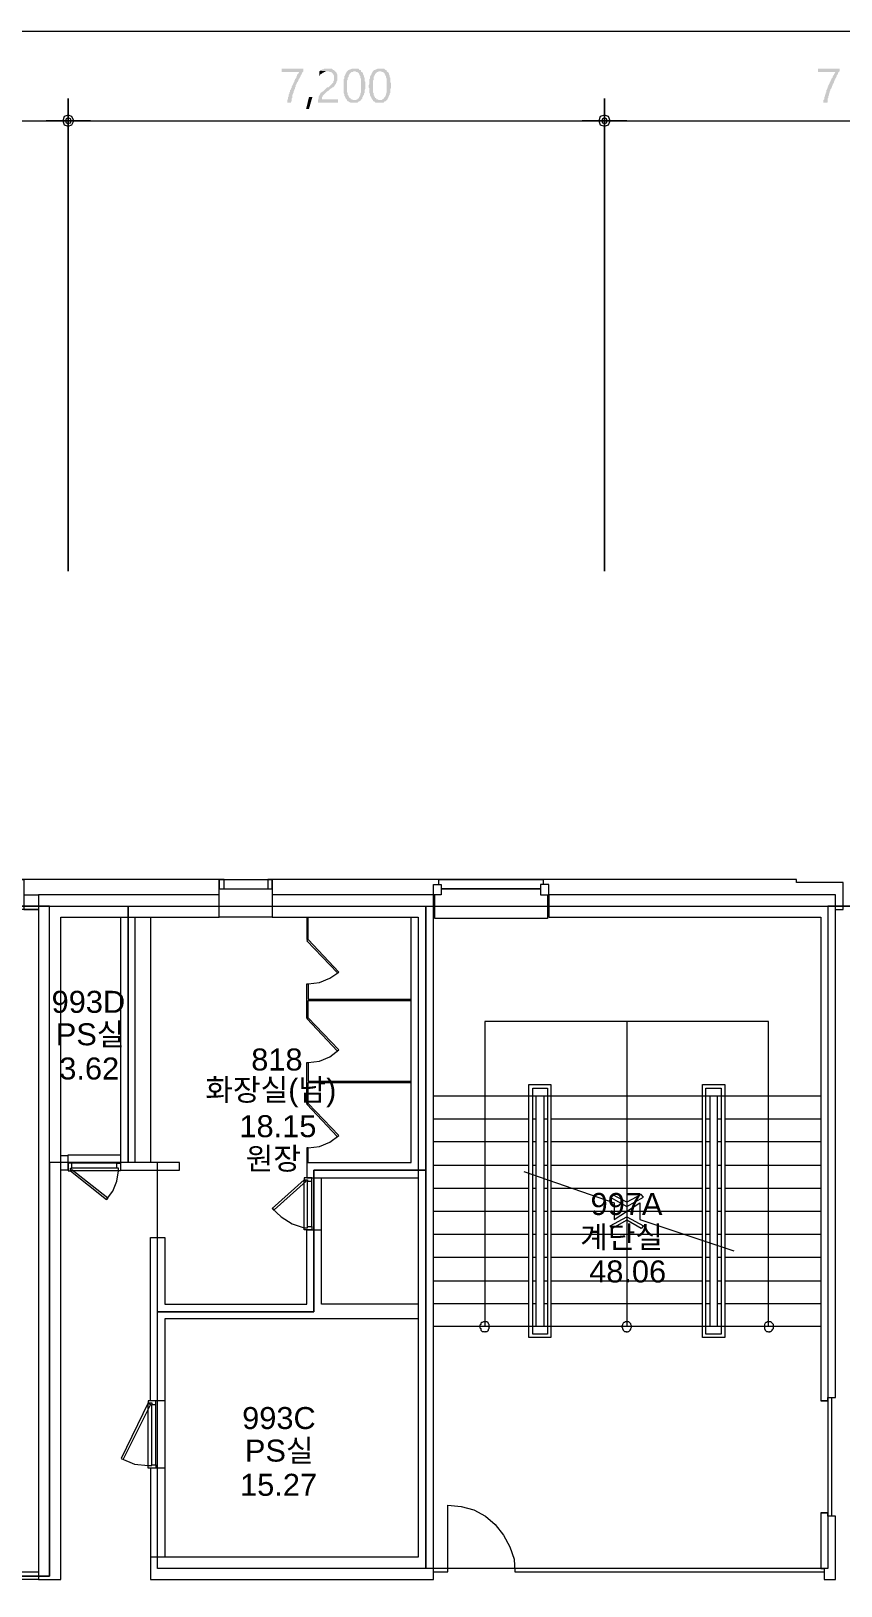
# Model space of a CAD drawing. Header units: millimetres. Extents: x -750 to 90969, y 12223 to 66109.
# Drawn here: x 61165 to 72040, y 28321 to 49213 of the extents above; entities that cross this region are included whole.
import ezdxf

# ---------------------------------------------------------------- set-up
doc = ezdxf.new("R2010")
doc.units = ezdxf.units.MM
for name, color, linetype in [('PDF_문자', 7, 'Continuous'), ('PDF_솔리드 채우기', 7, 'Continuous'), ('PDF_형상', 7, 'Continuous')]:
    doc.layers.add(name, color=color, linetype=linetype)
doc.styles.add('PDF 맑은고딕', font='Arial.ttf')

msp = doc.modelspace()

# ---------------------------------------------------------------- hatches: boundary and pattern name
at = {"layer": 'PDF_솔리드 채우기', "transparency": 33554559}
for points in [[(64821, 48709), (64531, 48709), (64531, 48662), (64765, 48662), (64765, 48662), (64755, 48643), (64746, 48634), (64737, 48625), (64737, 48615), (64727, 48597), (64727, 48587), (64718, 48578), (64709, 48569), (64709, 48559), (64699, 48541), (64699, 48531), (64690, 48522), (64690, 48513), (64681, 48503), (64681, 48494), (64671, 48485), (64671, 48475), (64662, 48466), (64662, 48447), (64653, 48438), (64653, 48428), (64643, 48419), (64643, 48400), (64634, 48391), (64634, 48382), (64634, 48372), (64625, 48363), (64625, 48354), (64625, 48335), (64615, 48326), (64615, 48316), (64615, 48298), (64606, 48288), (64606, 48279), (64606, 48270), (64606, 48251), (64653, 48251), (64653, 48260), (64662, 48270), (64662, 48279), (64662, 48298), (64662, 48307), (64671, 48316), (64671, 48326), (64671, 48335), (64671, 48354), (64681, 48363), (64681, 48372), (64690, 48391), (64690, 48400), (64699, 48419), (64699, 48428), (64709, 48438), (64709, 48447), (64709, 48456), (64718, 48466), (64718, 48485), (64727, 48494), (64727, 48503), (64737, 48513), (64737, 48522), (64746, 48531), (64755, 48550), (64755, 48559), (64765, 48569), (64765, 48578), (64774, 48587), (64783, 48606), (64783, 48615), (64793, 48625), (64802, 48643), (64802, 48653), (64811, 48662), (64821, 48671)], [(65148, 48709), (65148, 48709), (65138, 48709), (65120, 48709), (65110, 48709), (65101, 48709), (65092, 48699), (65073, 48699), (65064, 48690), (65054, 48681), (65045, 48681), (65148, 48671), (65157, 48671), (65166, 48671), (65176, 48662), (65194, 48662), (65204, 48653), (65213, 48643), (65213, 48643), (65222, 48634), (65222, 48625), (65232, 48615), (65232, 48597), (65232, 48587), (65232, 48569), (65232, 48559), (65232, 48550), (65222, 48541), (65222, 48522), (65213, 48513), (65204, 48513), (65204, 48503), (65194, 48494), (65185, 48485), (65176, 48475), (65166, 48466), (65157, 48456), (65138, 48456), (65129, 48447), (65120, 48438), (65110, 48428), (65101, 48419), (65092, 48410), (65082, 48400), (65073, 48400), (65064, 48391), (65054, 48382), (65045, 48372), (65045, 48363), (65036, 48354), (65036, 48344), (65026, 48335), (65026, 48326), (65026, 48316), (65026, 48307), (65017, 48288), (65017, 48279), (65017, 48251), (65288, 48251), (65288, 48298), (65073, 48298), (65073, 48307), (65073, 48316), (65073, 48326), (65082, 48335), (65082, 48344), (65092, 48354), (65101, 48363), (65110, 48372), (65110, 48372), (65120, 48382), (65120, 48382), (65129, 48391), (65138, 48400), (65157, 48410), (65166, 48419), (65176, 48428), (65185, 48438), (65204, 48447), (65213, 48456), (65222, 48456), (65232, 48466), (65241, 48475), (65241, 48485), (65250, 48494), (65260, 48503), (65260, 48503), (65260, 48513), (65269, 48531), (65269, 48541), (65278, 48550), (65278, 48559), (65278, 48578), (65278, 48587), (65278, 48587), (65278, 48606), (65278, 48615), (65278, 48625), (65269, 48643), (65269, 48653), (65260, 48662), (65250, 48671), (65241, 48681), (65241, 48681), (65232, 48690), (65222, 48690), (65213, 48699), (65204, 48709), (65194, 48709), (65176, 48709), (65166, 48709)], [(65045, 48681), (65036, 48671), (65036, 48615), (65045, 48615), (65045, 48625), (65054, 48634), (65073, 48643), (65082, 48653), (65092, 48653), (65101, 48662), (65110, 48662), (65120, 48671), (65129, 48671), (65148, 48671)], [(65512, 48709), (65512, 48709), (65493, 48709), (65484, 48709), (65475, 48709), (65456, 48699), (65447, 48699), (65437, 48690), (65428, 48690), (65418, 48681), (65409, 48671), (65503, 48671), (65503, 48671), (65512, 48671), (65521, 48671), (65531, 48662), (65540, 48662), (65549, 48662), (65549, 48653), (65559, 48653), (65568, 48643), (65568, 48634), (65577, 48625), (65577, 48615), (65587, 48606), (65587, 48597), (65587, 48587), (65596, 48569), (65596, 48559), (65596, 48541), (65596, 48531), (65596, 48513), (65596, 48494), (65596, 48475), (65596, 48466), (65596, 48447), (65596, 48428), (65596, 48419), (65596, 48400), (65596, 48391), (65587, 48372), (65587, 48363), (65587, 48354), (65577, 48344), (65577, 48335), (65568, 48326), (65568, 48316), (65559, 48307), (65549, 48307), (65549, 48298), (65540, 48298), (65531, 48288), (65521, 48288), (65512, 48288), (65503, 48288), (65596, 48288), (65605, 48298), (65615, 48307), (65615, 48316), (65615, 48326), (65624, 48335), (65624, 48344), (65633, 48354), (65633, 48363), (65633, 48372), (65643, 48382), (65643, 48400), (65643, 48410), (65643, 48419), (65652, 48438), (65652, 48447), (65652, 48466), (65652, 48485), (65652, 48494), (65652, 48513), (65652, 48531), (65643, 48541), (65643, 48559), (65643, 48569), (65643, 48587), (65633, 48597), (65633, 48606), (65633, 48615), (65624, 48634), (65624, 48643), (65615, 48653), (65615, 48662), (65605, 48662), (65596, 48671), (65596, 48681), (65587, 48690), (65577, 48690), (65568, 48699), (65568, 48699), (65559, 48709), (65549, 48709), (65540, 48709), (65531, 48709), (65521, 48709)], [(65857, 48709), (65848, 48709), (65839, 48709), (65829, 48709), (65820, 48709), (65801, 48699), (65792, 48699), (65783, 48690), (65773, 48690), (65764, 48681), (65755, 48671), (65848, 48671), (65848, 48671), (65857, 48671), (65867, 48671), (65876, 48662), (65885, 48662), (65895, 48662), (65895, 48653), (65904, 48653), (65913, 48643), (65913, 48634), (65923, 48625), (65923, 48615), (65932, 48606), (65932, 48597), (65932, 48587), (65941, 48569), (65941, 48559), (65941, 48541), (65941, 48531), (65941, 48513), (65941, 48494), (65941, 48475), (65941, 48466), (65941, 48447), (65941, 48428), (65941, 48419), (65941, 48400), (65941, 48391), (65932, 48372), (65932, 48363), (65932, 48354), (65923, 48344), (65923, 48335), (65913, 48326), (65904, 48316), (65904, 48307), (65895, 48307), (65885, 48298), (65885, 48298), (65876, 48288), (65867, 48288), (65857, 48288), (65848, 48288), (65941, 48288), (65951, 48298), (65951, 48307), (65960, 48316), (65960, 48326), (65969, 48335), (65969, 48344), (65979, 48354), (65979, 48363), (65979, 48372), (65988, 48382), (65988, 48400), (65988, 48410), (65988, 48419), (65988, 48438), (65997, 48447), (65997, 48466), (65997, 48485), (65997, 48494), (65997, 48513), (65988, 48531), (65988, 48541), (65988, 48559), (65988, 48569), (65988, 48587), (65979, 48597), (65979, 48606), (65979, 48615), (65969, 48634), (65969, 48643), (65960, 48653), (65960, 48662), (65951, 48662), (65941, 48671), (65941, 48681), (65932, 48690), (65923, 48690), (65913, 48699), (65913, 48699), (65904, 48709), (65895, 48709), (65885, 48709), (65876, 48709), (65867, 48709)], [(72021, 48709), (71731, 48709), (71731, 48662), (71965, 48662), (71965, 48662), (71955, 48643), (71946, 48634), (71946, 48625), (71937, 48615), (71927, 48597), (71927, 48587), (71918, 48578), (71909, 48569), (71909, 48559), (71899, 48541), (71899, 48531), (71890, 48522), (71890, 48513), (71881, 48503), (71881, 48494), (71871, 48485), (71871, 48475), (71862, 48466), (71862, 48447), (71853, 48438), (71853, 48428), (71843, 48419), (71843, 48400), (71843, 48391), (71834, 48382), (71834, 48372), (71834, 48363), (71825, 48354), (71825, 48335), (71815, 48326), (71815, 48316), (71815, 48298), (71806, 48288), (71806, 48279), (71806, 48270), (71806, 48251), (71853, 48251), (71862, 48260), (71862, 48270), (71862, 48279), (71862, 48298), (71862, 48307), (71871, 48316), (71871, 48326), (71871, 48335), (71881, 48354), (71881, 48363), (71881, 48372), (71890, 48391), (71890, 48400), (71899, 48419), (71899, 48428), (71909, 48438), (71909, 48447), (71918, 48456), (71918, 48466), (71927, 48485), (71927, 48494), (71937, 48503), (71937, 48513), (71946, 48522), (71946, 48531), (71955, 48550), (71955, 48559), (71965, 48569), (71965, 48578), (71974, 48587), (71983, 48606), (71983, 48615), (71993, 48625), (72002, 48643), (72002, 48653), (72011, 48662), (72021, 48671)], [(65409, 48671), (65400, 48662), (65400, 48653), (65400, 48653), (65390, 48643), (65390, 48634), (65381, 48625), (65381, 48615), (65372, 48606), (65372, 48587), (65372, 48578), (65362, 48569), (65362, 48559), (65362, 48541), (65362, 48531), (65362, 48513), (65362, 48503), (65362, 48485), (65362, 48466), (65362, 48456), (65362, 48447), (65362, 48428), (65362, 48419), (65362, 48400), (65362, 48391), (65362, 48382), (65372, 48363), (65372, 48354), (65372, 48344), (65381, 48335), (65381, 48326), (65390, 48316), (65390, 48307), (65400, 48298), (65409, 48288), (65409, 48279), (65418, 48270), (65428, 48270), (65437, 48260), (65456, 48251), (65465, 48251), (65475, 48251), (65484, 48251), (65503, 48251), (65503, 48251), (65512, 48251), (65521, 48251), (65540, 48251), (65549, 48251), (65559, 48260), (65568, 48270), (65577, 48270), (65587, 48279), (65596, 48288), (65503, 48288), (65503, 48288), (65493, 48288), (65484, 48288), (65475, 48298), (65465, 48298), (65456, 48298), (65456, 48307), (65447, 48316), (65437, 48316), (65437, 48326), (65428, 48335), (65428, 48344), (65418, 48354), (65418, 48372), (65418, 48382), (65409, 48391), (65409, 48410), (65409, 48419), (65409, 48438), (65409, 48456), (65409, 48475), (65409, 48485), (65409, 48503), (65409, 48522), (65409, 48531), (65409, 48550), (65418, 48559), (65418, 48578), (65418, 48587), (65428, 48597), (65428, 48606), (65428, 48615), (65437, 48625), (65437, 48634), (65447, 48643), (65456, 48653), (65456, 48653), (65465, 48662), (65475, 48662), (65484, 48662), (65493, 48671), (65493, 48671), (65503, 48671)], [(65755, 48671), (65745, 48662), (65745, 48653), (65745, 48653), (65736, 48643), (65736, 48634), (65727, 48625), (65727, 48615), (65717, 48606), (65717, 48587), (65717, 48578), (65708, 48569), (65708, 48559), (65708, 48541), (65708, 48531), (65708, 48513), (65708, 48503), (65699, 48485), (65699, 48466), (65699, 48456), (65708, 48447), (65708, 48428), (65708, 48419), (65708, 48400), (65708, 48391), (65708, 48382), (65717, 48363), (65717, 48354), (65717, 48344), (65727, 48335), (65727, 48326), (65736, 48316), (65736, 48307), (65745, 48298), (65755, 48288), (65755, 48279), (65764, 48270), (65773, 48270), (65783, 48260), (65792, 48251), (65811, 48251), (65820, 48251), (65829, 48251), (65848, 48251), (65848, 48251), (65857, 48251), (65867, 48251), (65885, 48251), (65895, 48251), (65904, 48260), (65913, 48270), (65923, 48270), (65932, 48279), (65941, 48288), (65848, 48288), (65848, 48288), (65839, 48288), (65829, 48288), (65820, 48298), (65811, 48298), (65801, 48298), (65801, 48307), (65792, 48316), (65783, 48316), (65783, 48326), (65773, 48335), (65773, 48344), (65764, 48354), (65764, 48372), (65764, 48382), (65755, 48391), (65755, 48410), (65755, 48419), (65755, 48438), (65755, 48456), (65755, 48475), (65755, 48485), (65755, 48503), (65755, 48522), (65755, 48531), (65755, 48550), (65764, 48559), (65764, 48578), (65764, 48587), (65764, 48597), (65773, 48606), (65773, 48615), (65783, 48625), (65783, 48634), (65792, 48643), (65801, 48653), (65801, 48653), (65811, 48662), (65820, 48662), (65829, 48662), (65829, 48671), (65839, 48671), (65848, 48671)]]:
    msp.add_hatch(color=256, dxfattribs=at).paths.add_polyline_path(points)

# ---------------------------------------------------------------- linework, layer by layer
at = {"layer": 'PDF_솔리드 채우기', "lineweight": 5, "transparency": 33554559}
msp.add_solid([(64942, 48326), (64896, 48167), (64896, 48326), (64858, 48167)], dxfattribs=at)
at = {"layer": 'PDF_형상', "lineweight": 5}
for points in [[(11404, 49213), (90315, 49213)], [(54614, 48008), (61515, 48008)], [(61814, 48008), (68715, 48008)], [(69014, 48008), (75915, 48008)], [(63691, 37605), (63691, 37811), (61067, 37811), (58209, 37811), (61067, 37811), (61067, 37409), (61263, 37409), (61067, 37409), (55062, 37409)], [(63691, 37811), (64401, 37811), (64401, 37605), (64401, 37306), (63691, 37306)], [(63691, 37689), (64401, 37689)], [(66642, 37745), (66642, 37811), (64401, 37811)], [(66642, 37811), (68043, 37811), (66642, 37811)], [(66670, 37689), (68005, 37689), (66670, 37689)], [(71965, 37409), (72068, 37409), (72068, 37773), (71442, 37773), (71442, 37811), (68043, 37811), (68043, 37745)], [(40055, 37456), (50860, 37456), (56911, 37456), (61412, 37456), (62468, 37456), (66464, 37456), (71862, 37456), (78866, 37456), (82863, 37456), (84917, 37456), (84917, 34010), (84917, 28556), (90773, 28556), (90773, 26165), (90773, 18377), (86869, 18377), (83264, 18377), (76064, 18377), (47264, 18377), (40055, 18377)], [(78866, 37456), (71862, 37456), (71862, 28556), (66464, 28556), (62860, 28556), (62860, 32002), (62860, 34010), (62468, 34010), (61412, 34010), (61412, 28453), (56911, 28453), (50860, 28453), (40055, 28453)], [(61067, 37605), (61263, 37605), (61263, 28407), (56584, 28407), (56584, 28509), (61263, 28509)], [(61263, 28407), (61562, 28407), (61562, 37306), (63691, 37306), (63691, 37605), (61263, 37605)], [(64401, 37306), (66362, 37306), (66362, 28706), (62766, 28706), (62766, 28407), (66567, 28407), (66567, 37605), (64401, 37605)], [(68099, 37605), (68099, 37288), (66586, 37288), (66586, 37605)], [(62365, 37306), (62365, 33907), (62561, 33907), (63159, 33907), (63159, 34010), (62561, 34010), (62561, 37306)], [(62766, 37306), (62766, 34010)], [(64886, 34010), (64886, 34206), (64868, 34206), (64868, 34010), (66268, 34010), (66268, 37306)], [(65278, 36559), (64868, 36989), (64886, 37007), (64868, 37007), (64886, 37007), (64886, 37306)], [(64868, 37306), (64868, 37007)], [(64886, 36410), (65036, 36428), (65176, 36485), (65297, 36569), (64886, 37007)], [(65278, 35504), (64868, 35943), (64886, 35952), (64868, 35952), (64868, 36410), (64886, 36410), (64886, 36204), (66268, 36204)], [(64886, 35355), (65036, 35373), (65176, 35429), (65297, 35523), (64886, 35952), (64886, 36186), (66268, 36186)], [(71068, 31806), (71068, 35906), (67258, 35906), (67258, 31806)], [(69163, 35906), (69163, 31806)], [(65278, 34355), (64868, 34794), (64886, 34804), (64868, 34804), (64868, 35355), (64886, 35355), (64886, 35102), (66268, 35102)], [(64886, 34206), (65036, 34225), (65176, 34281), (65297, 34374), (64886, 34804), (64886, 35084), (66268, 35084)], [(66567, 34906), (71769, 34906)], [(67949, 31806), (67949, 34906)], [(68052, 34906), (68052, 31806)], [(70284, 31806), (70284, 34906)], [(70377, 34906), (70377, 31806)], [(66567, 34598), (67847, 34598)], [(67903, 34598), (67949, 34598)], [(68052, 34598), (68099, 34598)], [(68145, 34598), (70181, 34598)], [(70228, 34598), (70284, 34598)], [(70377, 34598), (70433, 34598)], [(70480, 34598), (71769, 34598)], [(66567, 34290), (67847, 34290)], [(67903, 34290), (67949, 34290)], [(68052, 34290), (68099, 34290)], [(68145, 34290), (70181, 34290)], [(70228, 34290), (70284, 34290)], [(70377, 34290), (70433, 34290)], [(70480, 34290), (71769, 34290)], [(61562, 34103), (61664, 34103)], [(61664, 33916), (61664, 34113), (62365, 34113)], [(61664, 33907), (61562, 33907)], [(61692, 33898), (62178, 33515)], [(62318, 34000), (61711, 34000)], [(62318, 33935), (61711, 33935)], [(64868, 34010), (64868, 33804), (66362, 33804)], [(66567, 33972), (67847, 33972)], [(67781, 33888), (68995, 33468), (68995, 33244), (69341, 33468), (69341, 33244), (70601, 32824)], [(67903, 33972), (67949, 33972)], [(68052, 33972), (68099, 33972)], [(68145, 33972), (70181, 33972)], [(70228, 33972), (70284, 33972)], [(70377, 33972), (70433, 33972)], [(70480, 33972), (71769, 33972)], [(62962, 30807), (62766, 30807), (62766, 32105), (62766, 33001), (62962, 33001), (62962, 32105), (64868, 32105), (64868, 33104), (65064, 33104), (65064, 33804)], [(64830, 33776), (64401, 33393)], [(64877, 33151), (64877, 33758)], [(64933, 33151), (64933, 33758)], [(66567, 33664), (67847, 33664)], [(67903, 33664), (67949, 33664)], [(68052, 33664), (68099, 33664)], [(68145, 33664), (70181, 33664)], [(70228, 33664), (70284, 33664)], [(70377, 33664), (70433, 33664)], [(70480, 33664), (71769, 33664)], [(66567, 33356), (67847, 33356)], [(67903, 33356), (67949, 33356)], [(68052, 33356), (68099, 33356)], [(68145, 33356), (70181, 33356)], [(70228, 33356), (70284, 33356)], [(70377, 33356), (70433, 33356)], [(70480, 33356), (71769, 33356)], [(66362, 32105), (65064, 32105), (65064, 33104)], [(66567, 33048), (67847, 33048)], [(67903, 33048), (67949, 33048)], [(68052, 33048), (68099, 33048)], [(68145, 33048), (70181, 33048)], [(70228, 33048), (70284, 33048)], [(70377, 33048), (70433, 33048)], [(70480, 33048), (71769, 33048)], [(66567, 32740), (67847, 32740)], [(67903, 32740), (67949, 32740)], [(68052, 32740), (68099, 32740)], [(68145, 32740), (70181, 32740)], [(70228, 32740), (70284, 32740)], [(70377, 32740), (70433, 32740)], [(70480, 32740), (71769, 32740)], [(66567, 32422), (67847, 32422)], [(67903, 32422), (67949, 32422)], [(68052, 32422), (68099, 32422)], [(68145, 32422), (70181, 32422)], [(70228, 32422), (70284, 32422)], [(70377, 32422), (70433, 32422)], [(70480, 32422), (71769, 32422)], [(62962, 32105), (64868, 32105)], [(66567, 32114), (67847, 32114)], [(67903, 32114), (67949, 32114)], [(68052, 32114), (68099, 32114)], [(68145, 32114), (70181, 32114)], [(70228, 32114), (70284, 32114)], [(70377, 32114), (70433, 32114)], [(70480, 32114), (71769, 32114)], [(66362, 31909), (62962, 31909), (62962, 30807), (62962, 29901), (62766, 29901), (62766, 28706)], [(71769, 31806), (66567, 31806)], [(62738, 30779), (62766, 30760), (62402, 30022)], [(62785, 29948), (62785, 30760)], [(62841, 29948), (62841, 30760)], [(71918, 29257), (71918, 30853)], [(62962, 29901), (62962, 28706)], [(66567, 28509), (66763, 28509), (66763, 29406), (66941, 29387), (67109, 29341), (67268, 29257), (67398, 29144), (67510, 29004), (67594, 28846), (67650, 28678), (67660, 28509), (71815, 28509)], [(71769, 29303), (71769, 28556), (71815, 28556), (71815, 28407), (71965, 28407), (71965, 29257), (71862, 29257), (71862, 29303), (71769, 29303), (71862, 29303)]]:
    msp.add_lwpolyline(points, dxfattribs=at)
for points in [[(61664, 48307), (61664, 41957)], [(68864, 48307), (68864, 41957)], [(61739, 48008), (61711, 48064), (61664, 48083), (61608, 48064), (61590, 48008), (61608, 47952), (61664, 47934), (61711, 47952)], [(61590, 48008), (61608, 47952), (61664, 47934), (61711, 47952), (61739, 48008), (61711, 48064), (61664, 48083), (61608, 48064)], [(68939, 48008), (68920, 48064), (68864, 48083), (68808, 48064), (68790, 48008), (68808, 47952), (68864, 47934), (68920, 47952)], [(68790, 48008), (68808, 47952), (68864, 47934), (68920, 47952), (68939, 48008), (68920, 48064), (68864, 48083), (68808, 48064)], [(61366, 48008), (61963, 48008)], [(61702, 48008), (61692, 48036), (61664, 48046), (61636, 48036), (61627, 48008), (61636, 47980), (61664, 47971), (61692, 47980)], [(61627, 48008), (61636, 47980), (61664, 47971), (61692, 47980), (61702, 48008), (61692, 48036), (61664, 48046), (61636, 48036)], [(68566, 48008), (69163, 48008)], [(68902, 48008), (68892, 48036), (68864, 48046), (68836, 48036), (68827, 48008), (68836, 47980), (68864, 47971), (68892, 47980)], [(68827, 48008), (68836, 47980), (68864, 47971), (68892, 47980), (68902, 48008), (68892, 48036), (68864, 48046), (68836, 48036)], [(63691, 37689), (63756, 37689), (63756, 37811), (63691, 37811)], [(64345, 37689), (64401, 37689), (64401, 37811), (64345, 37811)], [(66567, 37745), (66670, 37745), (66670, 37605), (66567, 37605)], [(68117, 37745), (68005, 37745), (68005, 37605), (68117, 37605)], [(54464, 37456), (54464, 28453), (61412, 28453), (61412, 37456)], [(61412, 37456), (62468, 37456), (62468, 34010), (61412, 34010)], [(62468, 37456), (66464, 37456), (66464, 33907), (64961, 33907), (64961, 32002), (62860, 32002), (62860, 34010), (62468, 34010)], [(66464, 37456), (71862, 37456), (71862, 28556), (66464, 28556)], [(71769, 30807), (71862, 30807), (71769, 30807), (71862, 30807), (71862, 30853), (71965, 30853), (71965, 37605), (68117, 37605), (68117, 37306), (71769, 37306)], [(67847, 35056), (68145, 35056), (68145, 31657), (67847, 31657)], [(67903, 35009), (68099, 35009), (68099, 31703), (67903, 31703)], [(70181, 35056), (70480, 35056), (70480, 31657), (70181, 31657)], [(70228, 35009), (70433, 35009), (70433, 31703), (70228, 31703)], [(61664, 33898), (61692, 33898), (61692, 33935), (61711, 33935), (61711, 34000), (61692, 34000), (61664, 34000)], [(62337, 33898), (61692, 33898), (61711, 33916), (62197, 33534), (62178, 33515), (62262, 33627), (62318, 33758)], [(62365, 33898), (62337, 33898), (62337, 33935), (62318, 33935), (62318, 34000), (62337, 34000), (62365, 34000)], [(62860, 28556), (62860, 32002), (64961, 32002), (64961, 33907), (66464, 33907), (66464, 28556)], [(64830, 33132), (64830, 33776), (64858, 33758), (64429, 33375), (64401, 33393), (64522, 33281), (64671, 33188)], [(64830, 33804), (64830, 33776), (64877, 33776), (64877, 33758), (64933, 33758), (64933, 33776), (64933, 33804)], [(69163, 33421), (69387, 33543), (69359, 33580), (69163, 33478), (68967, 33580), (68939, 33543)], [(69163, 33281), (69387, 33160), (69359, 33123), (69163, 33235), (68967, 33123), (68939, 33160)], [(64830, 33104), (64830, 33132), (64877, 33132), (64877, 33151), (64933, 33151), (64933, 33132), (64933, 33104)], [(67324, 31806), (67314, 31815), (67314, 31834), (67305, 31843), (67305, 31853), (67296, 31862), (67286, 31871), (67268, 31871), (67258, 31871), (67249, 31871), (67240, 31871), (67221, 31862), (67211, 31862), (67202, 31853), (67202, 31834), (67193, 31825), (67193, 31815), (67193, 31797), (67193, 31787), (67202, 31778), (67202, 31759), (67211, 31750), (67221, 31741), (67240, 31741), (67249, 31741), (67258, 31731), (67268, 31741), (67286, 31741), (67296, 31750), (67305, 31759), (67305, 31769), (67314, 31778), (67314, 31797)], [(69229, 31806), (69229, 31815), (69219, 31834), (69219, 31843), (69210, 31853), (69201, 31862), (69191, 31871), (69182, 31871), (69163, 31871), (69154, 31871), (69145, 31871), (69135, 31862), (69126, 31862), (69117, 31853), (69107, 31834), (69107, 31825), (69098, 31815), (69098, 31797), (69107, 31787), (69107, 31778), (69117, 31759), (69126, 31750), (69135, 31741), (69145, 31741), (69154, 31741), (69163, 31731), (69182, 31741), (69191, 31741), (69201, 31750), (69210, 31759), (69219, 31769), (69219, 31778), (69229, 31797)], [(71134, 31806), (71134, 31815), (71134, 31834), (71124, 31843), (71115, 31853), (71106, 31862), (71096, 31871), (71087, 31871), (71078, 31871), (71059, 31871), (71050, 31871), (71040, 31862), (71031, 31862), (71022, 31853), (71012, 31834), (71012, 31825), (71012, 31815), (71012, 31797), (71012, 31787), (71012, 31778), (71022, 31759), (71031, 31750), (71040, 31741), (71050, 31741), (71059, 31741), (71078, 31731), (71087, 31741), (71096, 31741), (71106, 31750), (71115, 31759), (71124, 31769), (71134, 31778), (71134, 31797)], [(62738, 29938), (62738, 30779), (62374, 30032), (62552, 29957)], [(62738, 30807), (62738, 30779), (62785, 30779), (62785, 30760), (62841, 30760), (62841, 30779), (62841, 30807)], [(62738, 29901), (62738, 29938), (62785, 29938), (62785, 29948), (62841, 29948), (62841, 29938), (62841, 29901)]]:
    msp.add_lwpolyline(points, close=True, dxfattribs=at)

# ---------------------------------------------------------------- texts
at = {"layer": 'PDF_문자', "char_height": 295.8, "attachment_point": 4, "style": 'PDF 맑은고딕'}
for s, insert in [('993D', (61440, 36167)), ('PS실', (61496, 35719)), ('818', (64121, 35392)), ('3.62', (61543, 35271)), ('화장실(남)', (63504, 34944)), ('18.15', (63962, 34496)), ('원장', (64046, 34047)), ('997A', (68678, 33450)), ('계단실', (68538, 32992)), ('48.06', (68659, 32544)), ('993C', (63999, 30574)), ('PS실', (64036, 30125)), ('15.27', (63971, 29677))]:
    msp.add_mtext(s, dxfattribs=dict(at, insert=insert))

doc.saveas('drawing.dxf')
